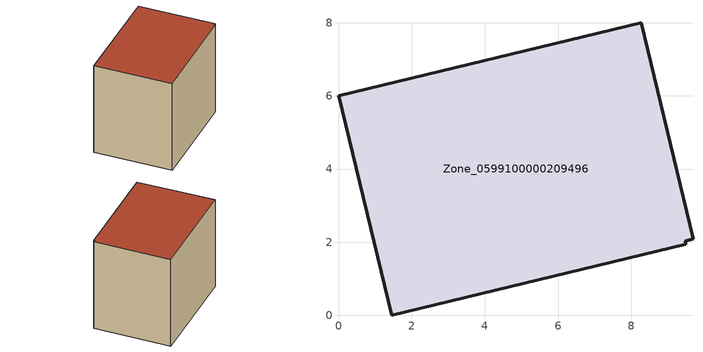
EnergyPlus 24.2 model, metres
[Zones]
Zone_0599100000209496
 floor ground (C_G): 9.69,2.09 9.47,2.03 9.49,1.95 1.45,0 0,6 8.27,8 z0
 wall outside (C_F): 9.69,2.09 8.27,8 0,6 1.45,0 9.49,1.95 9.47,2.03 9.69,2.09 z0:7.55
 roof outside (C_R): 9.47,2.03 9.69,2.09 8.27,8 0,6 1.45,0 9.49,1.95 z7.55
[BUILDING]
Pand.0599100000209496: North Axis=0; Terrain=City; Loads Convergence Tolerance Value=0.04; Temperature Convergence Tolerance Value=0.4; Solar Distribution=FullExterior; Maximum Number of Warmup Days=25; Minimum Number of Warmup Days=1
[Site:Location]
Rotterdam.The.Hague.AP_ZH_NLD Design_Conditions: Latitude=51.96; Longitude=4.45; Time Zone=1; Elevation=-4.5
[SITE:GROUNDTEMPERATURE:BUILDINGSURFACE]
18, 18, 18, 18, 18, 18, 18, 18, 18, 18, 18, 18
[MATERIAL] Thermal Absorptance=0.9; Solar Absorptance=0.7; Visible Absorptance=0.7
Name | Roughness | Thickness | Conductivity | Density | Specific Heat
G.TI.1965-1974 | MediumSmooth | 0.15 | 0.882353 | 540 | 1210
F.TI.1965-1974 | Rough | 0.3 | 0.697674 | 1920 | 840
R.TI.1965-1974 | MediumRough | 0.2 | 0.232558 | 1500 | 1000
[CONSTRUCTION]
C_G: G.TI.1965-1974
C_F: F.TI.1965-1974
C_R: R.TI.1965-1974
[ZONE]
Zone_0599100000209496: Type=1; Multiplier=1; Ceiling Height=Autocalculate; Volume=Autocalculate; Floor Area=autocalculate; Part of Total Floor Area=Yes
[ZONEINFILTRATION:DESIGNFLOWRATE]
Infil_Zone_0599100000209496: Zone or ZoneList or Space or SpaceList=Zone_0599100000209496; Schedule=AlwaysOn; Design Flow Rate Calculation Method=Flow/Area; Flow Rate per Floor Area=0.003; Constant Term Coefficient=1; Temperature Term Coefficient=0; Velocity Term Coefficient=0; Velocity Squared Term Coefficient=0
[HVACTEMPLATE:ZONE:IDEALLOADSAIRSYSTEM]
Zone_0599100000209496: Maximum Heating Supply Air Temperature=50; Minimum Cooling Supply Air Temperature=13; Maximum Heating Supply Air Humidity Ratio=0.0156; Minimum Cooling Supply Air Humidity Ratio=0.0077; Heating Limit=NoLimit; Cooling Limit=NoLimit; Dehumidification Control Type=ConstantSensibleHeatRatio; Cooling Sensible Heat Ratio=0.7; Dehumidification Setpoint=60; Humidification Control Type=None; Humidification Setpoint=30; Outdoor Air Method=None; Outdoor Air Flow Rate per Person=0.00944; Outdoor Air Flow Rate per Zone Floor Area=0; Outdoor Air Flow Rate per Zone=0; Demand Controlled Ventilation Type=None; Outdoor Air Economizer Type=NoEconomizer; Heat Recovery Type=None; Sensible Heat Recovery Effectiveness=0.7; Latent Heat Recovery Effectiveness=0.65
[ZONECONTROL:THERMOSTAT]
ThermostatControl_Zone_0599100000209496: Zone or ZoneList=Zone_0599100000209496; Control Type Schedule=DualSetpointControlType; Control 1=Thermostat_Zone_0599100000209496; Temperature Difference Between Cutout And Setpoint=0
[THERMOSTATSETPOINT:DUALSETPOINT]
Thermostat_Zone_0599100000209496: Heating Setpoint Temperature Schedule=HeatingSetpoint_Zone_0599100000209496; Cooling Setpoint Temperature Schedule=CoolingSetpoint_Zone_0599100000209496
[SCHEDULE:COMPACT]
HeatingSetpoint_Zone_0599100000209496: Through: 12/31, For: AllDays, Until: 24:00, 21
CoolingSetpoint_Zone_0599100000209496: Through: 12/31, For: AllDays, Until: 24:00, 24
DualSetpointControlType: Through: 12/31, For: AllDays, Until: 24:00, 4
AlwaysOn: Through: 12/31, For: AllDays, Until: 24:00, 1
